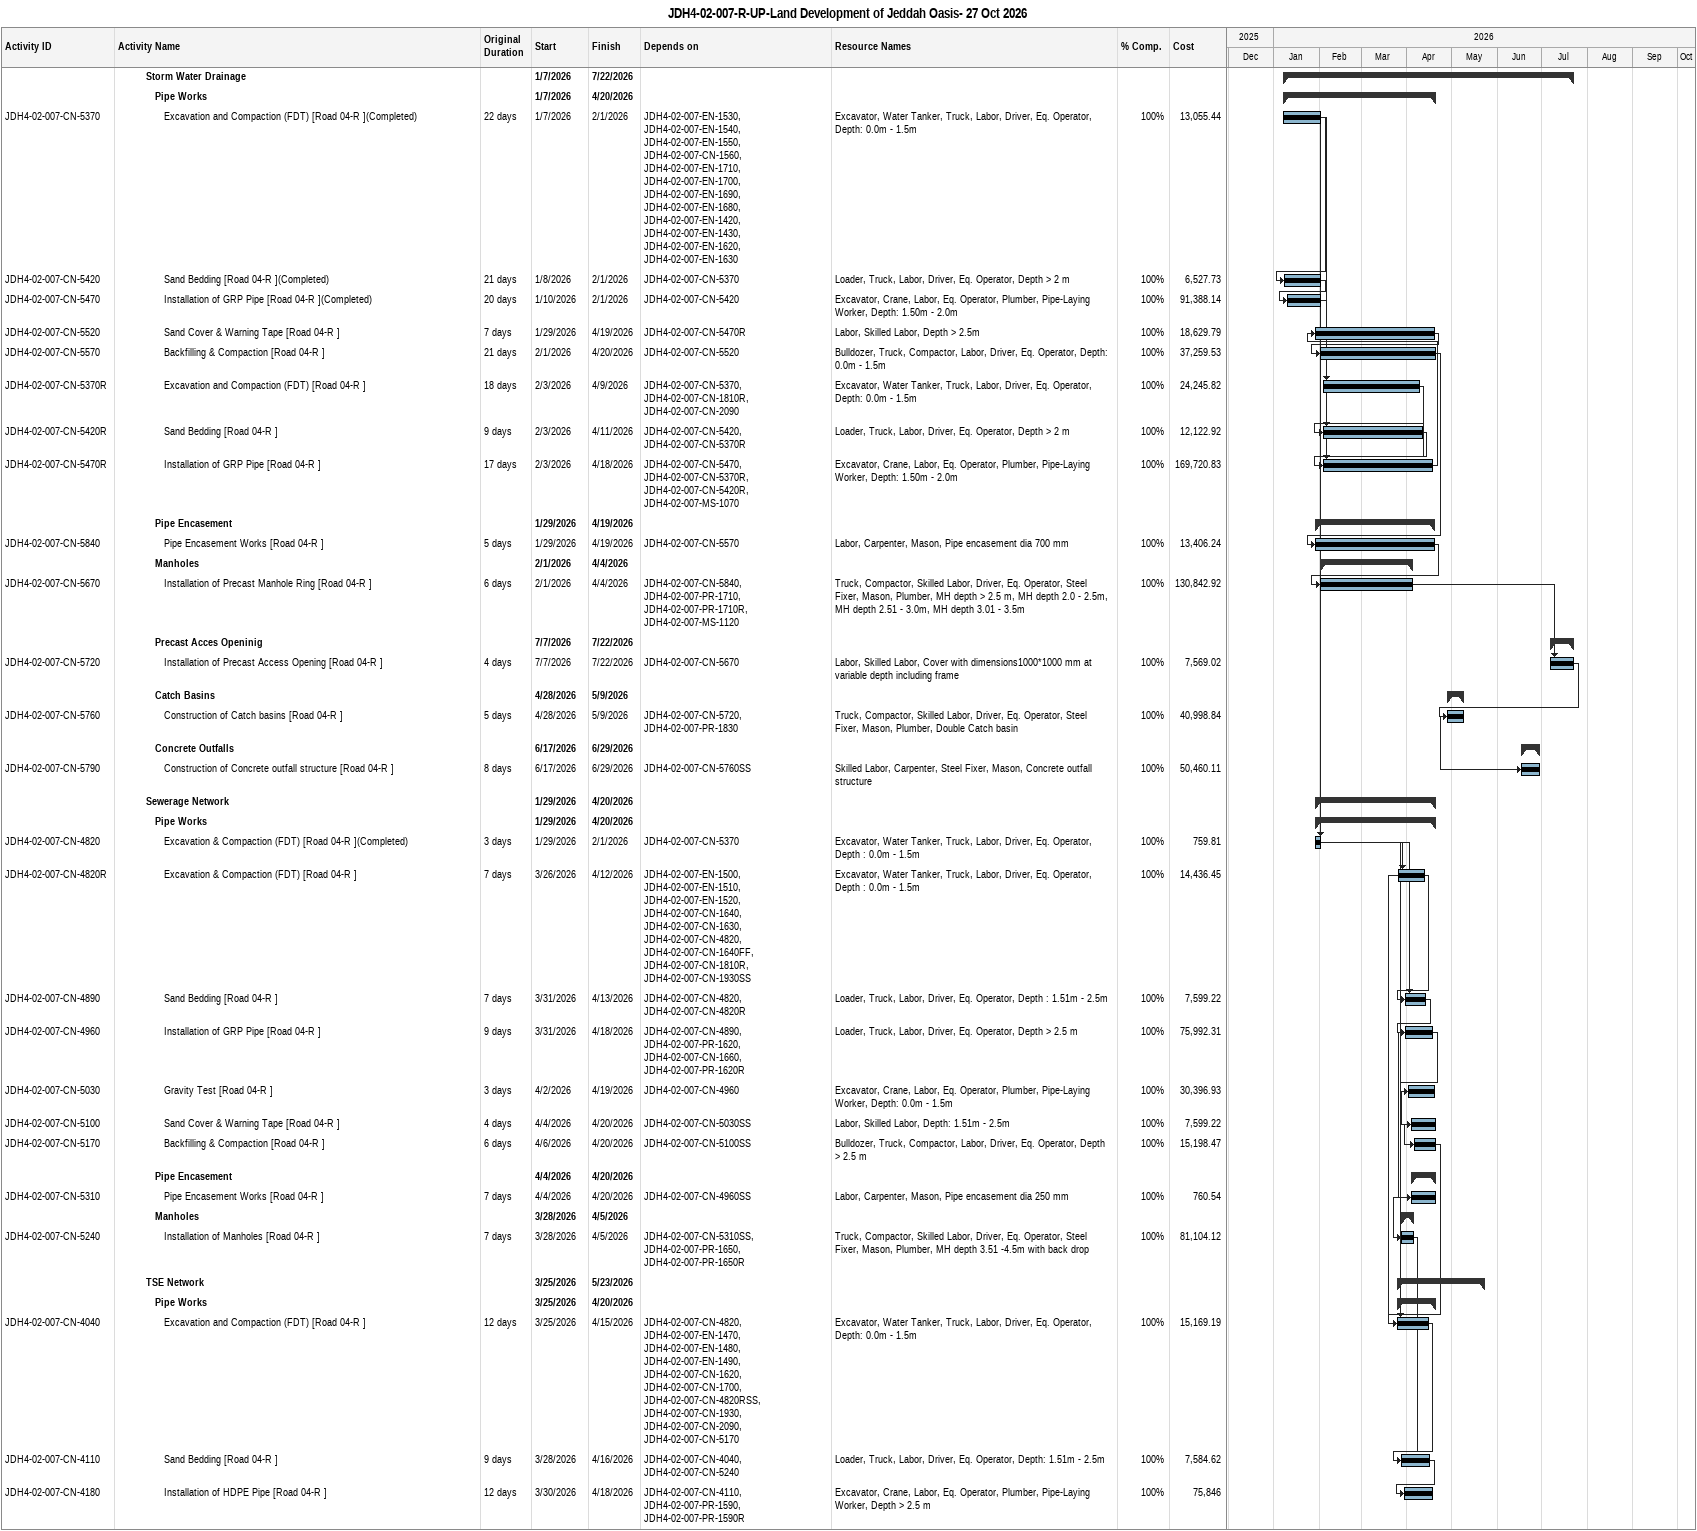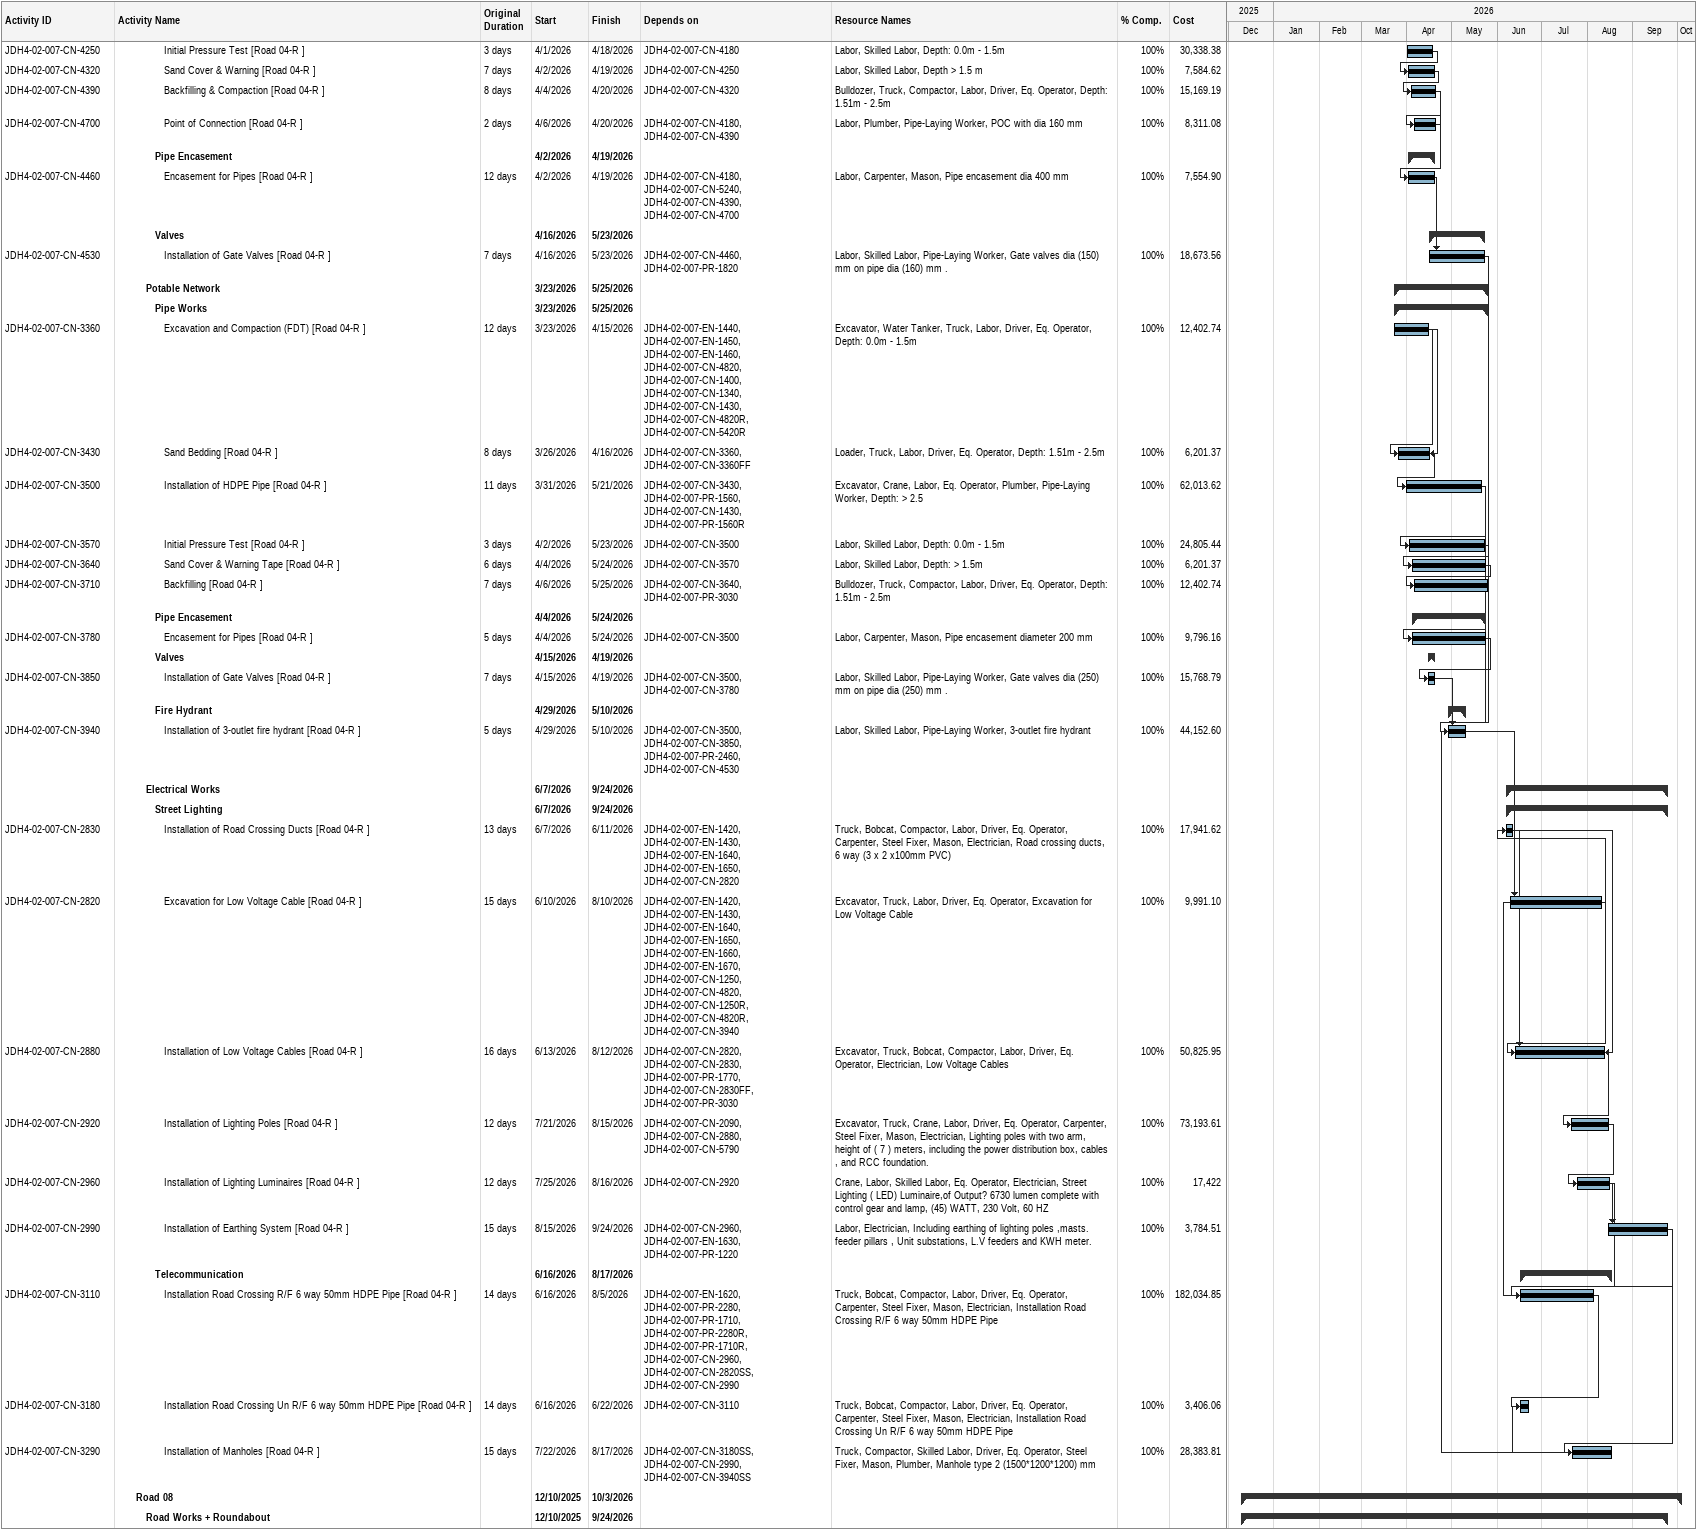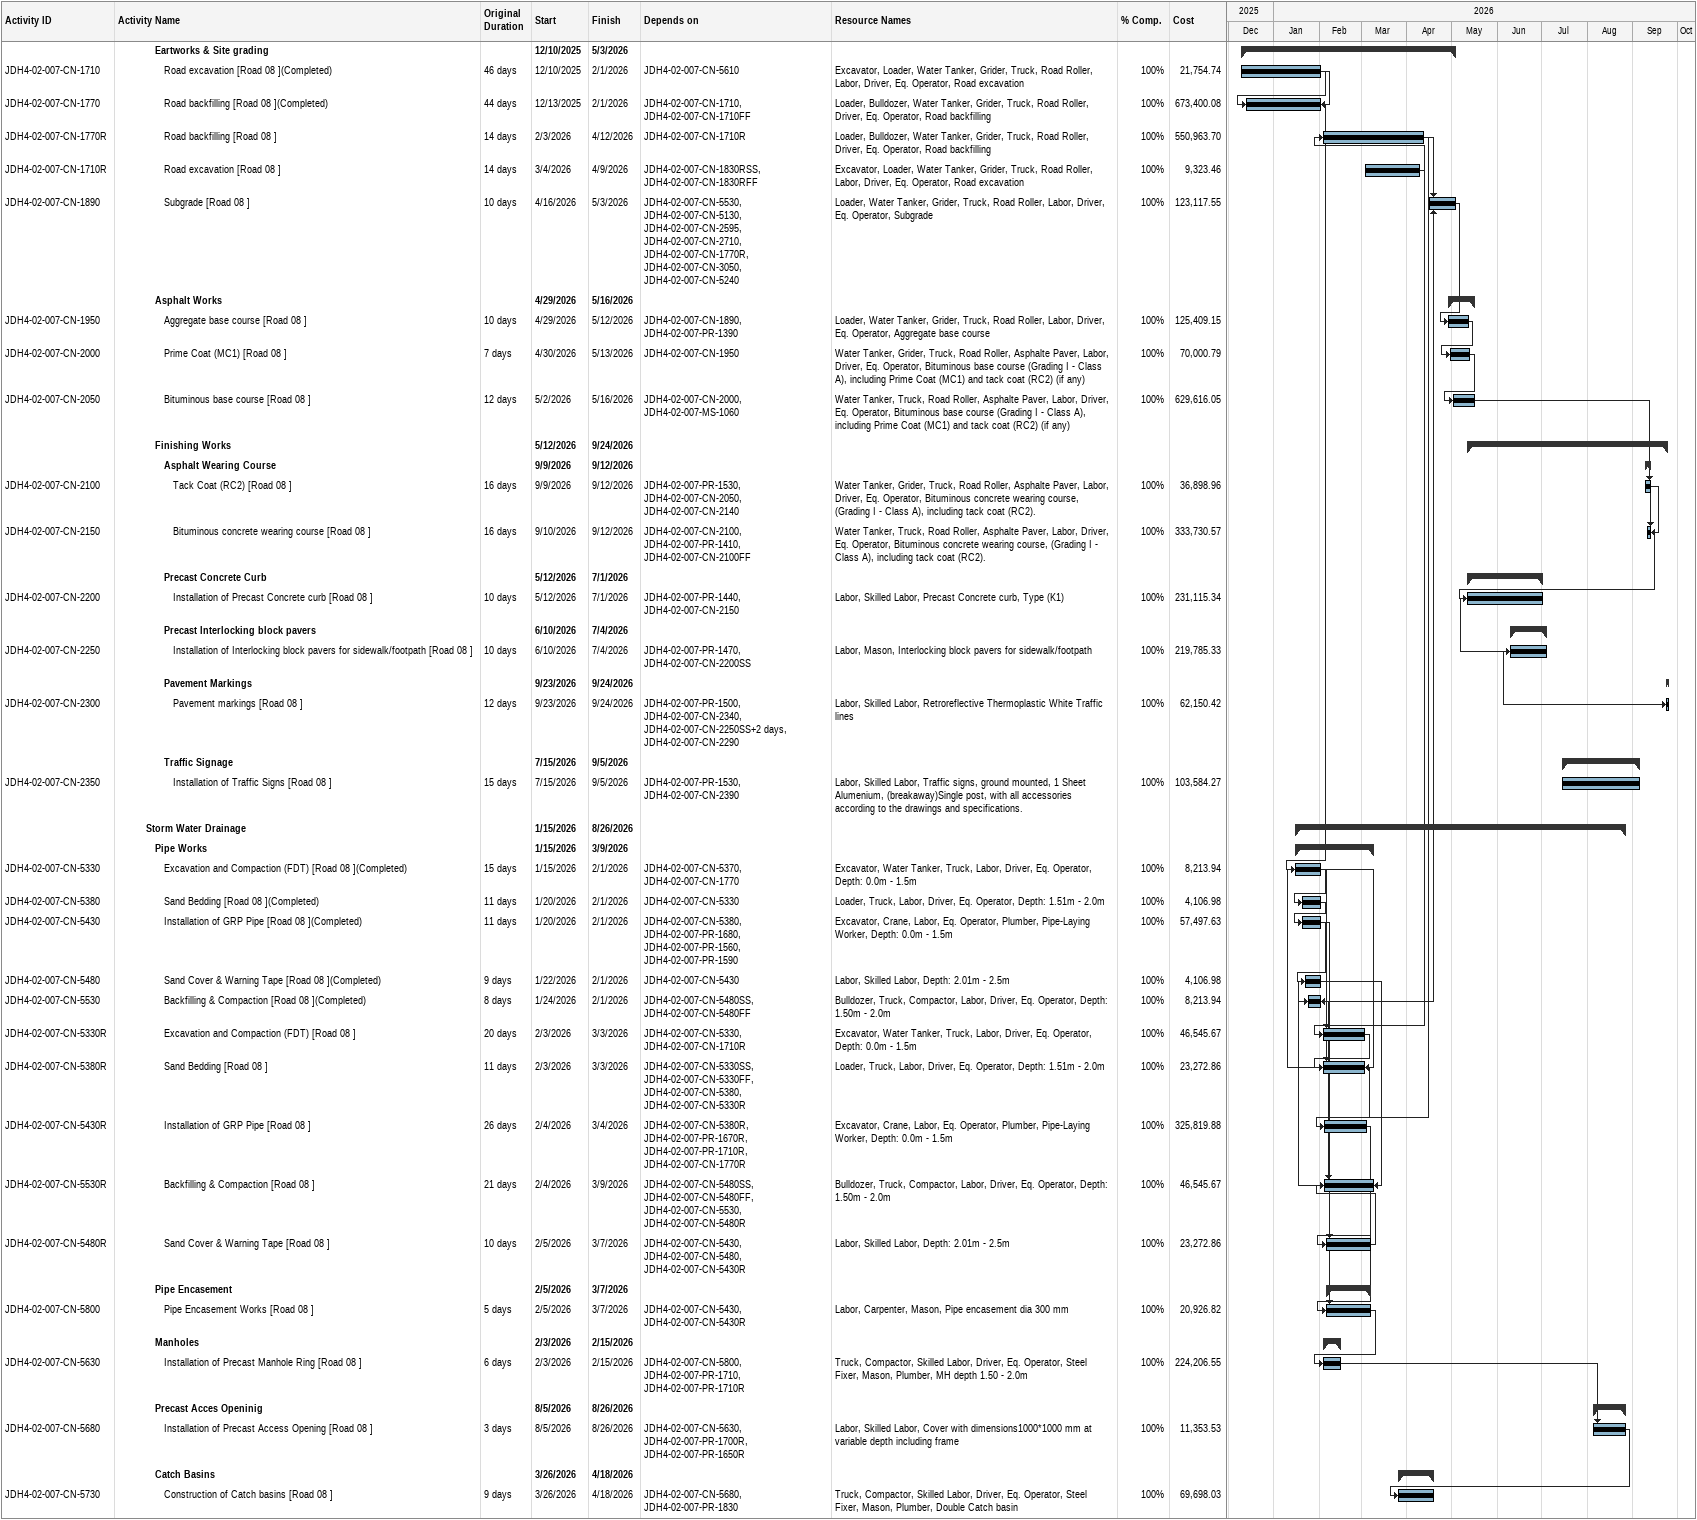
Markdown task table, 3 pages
JDH4-02-007-R-UP-Land Development of Jeddah Oasis- 27 Oct 2026

| ID | Level | Task | Original duration | Start | Finish | Predecessors | Resources | % complete | Cost |
|---|---|---|---|---|---|---|---|---|---|
|  | 4 | **Storm Water Drainage** |  | 2026-01-07 | 2026-07-22 |  |  |  |  |
|  | 5 | **Pipe Works** |  | 2026-01-07 | 2026-04-20 |  |  |  |  |
| JDH4-02-007-CN-5370 | 6 | Excavation and Compaction (FDT) [Road 04-R ](Completed) | 22d | 2026-01-07 | 2026-02-01 | JDH4-02-007-EN-1530, JDH4-02-007-EN-1540, JDH4-02-007-EN-1550, JDH4-02-007-CN-1560, JDH4-02-007-EN-1710, JDH4-02-007-EN-1700, JDH4-02-007-EN-1690, JDH4-02-007-EN-1680, JDH4-02-007-EN-1420, JDH4-02-007-EN-1430, JDH4-02-007-EN-1620, JDH4-02-007-EN-1630 | Excavator, Water Tanker, Truck, Labor, Driver, Eq. Operator, Depth: 0.0m - 1.5m | 100 | 13055.44 |
| JDH4-02-007-CN-5420 | 6 | Sand Bedding [Road 04-R ](Completed) | 21d | 2026-01-08 | 2026-02-01 | JDH4-02-007-CN-5370 | Loader, Truck, Labor, Driver, Eq. Operator, Depth > 2 m | 100 | 6527.73 |
| JDH4-02-007-CN-5470 | 6 | Installation of GRP Pipe [Road 04-R ](Completed) | 20d | 2026-01-10 | 2026-02-01 | JDH4-02-007-CN-5420 | Excavator, Crane, Labor, Eq. Operator, Plumber, Pipe-Laying Worker, Depth: 1.50m - 2.0m | 100 | 91388.14 |
| JDH4-02-007-CN-5520 | 6 | Sand Cover & Warning Tape [Road 04-R ] | 7d | 2026-01-29 | 2026-04-19 | JDH4-02-007-CN-5470R | Labor, Skilled Labor, Depth > 2.5m | 100 | 18629.79 |
| JDH4-02-007-CN-5570 | 6 | Backfilling & Compaction [Road 04-R ] | 21d | 2026-02-01 | 2026-04-20 | JDH4-02-007-CN-5520 | Bulldozer, Truck, Compactor, Labor, Driver, Eq. Operator, Depth: 0.0m - 1.5m | 100 | 37259.53 |
| JDH4-02-007-CN-5370R | 6 | Excavation and Compaction (FDT) [Road 04-R ] | 18d | 2026-02-03 | 2026-04-09 | JDH4-02-007-CN-5370, JDH4-02-007-CN-1810R, JDH4-02-007-CN-2090 | Excavator, Water Tanker, Truck, Labor, Driver, Eq. Operator, Depth: 0.0m - 1.5m | 100 | 24245.82 |
| JDH4-02-007-CN-5420R | 6 | Sand Bedding [Road 04-R ] | 9d | 2026-02-03 | 2026-04-11 | JDH4-02-007-CN-5420, JDH4-02-007-CN-5370R | Loader, Truck, Labor, Driver, Eq. Operator, Depth > 2 m | 100 | 12122.92 |
| JDH4-02-007-CN-5470R | 6 | Installation of GRP Pipe [Road 04-R ] | 17d | 2026-02-03 | 2026-04-18 | JDH4-02-007-CN-5470, JDH4-02-007-CN-5370R, JDH4-02-007-CN-5420R, JDH4-02-007-MS-1070 | Excavator, Crane, Labor, Eq. Operator, Plumber, Pipe-Laying Worker, Depth: 1.50m - 2.0m | 100 | 169720.83 |
|  | 5 | **Pipe Encasement** |  | 2026-01-29 | 2026-04-19 |  |  |  |  |
| JDH4-02-007-CN-5840 | 6 | Pipe Encasement Works [Road 04-R ] | 5d | 2026-01-29 | 2026-04-19 | JDH4-02-007-CN-5570 | Labor, Carpenter, Mason, Pipe encasement dia 700 mm | 100 | 13406.24 |
|  | 5 | **Manholes** |  | 2026-02-01 | 2026-04-04 |  |  |  |  |
| JDH4-02-007-CN-5670 | 6 | Installation of Precast Manhole Ring [Road 04-R ] | 6d | 2026-02-01 | 2026-04-04 | JDH4-02-007-CN-5840, JDH4-02-007-PR-1710, JDH4-02-007-PR-1710R, JDH4-02-007-MS-1120 | Truck, Compactor, Skilled Labor, Driver, Eq. Operator, Steel Fixer, Mason, Plumber, MH depth > 2.5 m, MH depth 2.0 - 2.5m, MH depth 2.51 - 3.0m, MH depth 3.01 - 3.5m | 100 | 130842.92 |
|  | 5 | **Precast Acces Openinig** |  | 2026-07-07 | 2026-07-22 |  |  |  |  |
| JDH4-02-007-CN-5720 | 6 | Installation of Precast Access Opening [Road 04-R ] | 4d | 2026-07-07 | 2026-07-22 | JDH4-02-007-CN-5670 | Labor, Skilled Labor, Cover with dimensions1000*1000 mm at variable depth including frame | 100 | 7569.02 |
|  | 5 | **Catch Basins** |  | 2026-04-28 | 2026-05-09 |  |  |  |  |
| JDH4-02-007-CN-5760 | 6 | Construction of Catch basins [Road 04-R ] | 5d | 2026-04-28 | 2026-05-09 | JDH4-02-007-CN-5720, JDH4-02-007-PR-1830 | Truck, Compactor, Skilled Labor, Driver, Eq. Operator, Steel Fixer, Mason, Plumber, Double Catch basin | 100 | 40998.84 |
|  | 5 | **Concrete Outfalls** |  | 2026-06-17 | 2026-06-29 |  |  |  |  |
| JDH4-02-007-CN-5790 | 6 | Construction of Concrete outfall structure [Road 04-R ] | 8d | 2026-06-17 | 2026-06-29 | JDH4-02-007-CN-5760SS | Skilled Labor, Carpenter, Steel Fixer, Mason, Concrete outfall structure | 100 | 50460.11 |
|  | 4 | **Sewerage Network** |  | 2026-01-29 | 2026-04-20 |  |  |  |  |
|  | 5 | **Pipe Works** |  | 2026-01-29 | 2026-04-20 |  |  |  |  |
| JDH4-02-007-CN-4820 | 6 | Excavation & Compaction (FDT) [Road 04-R ](Completed) | 3d | 2026-01-29 | 2026-02-01 | JDH4-02-007-CN-5370 | Excavator, Water Tanker, Truck, Labor, Driver, Eq. Operator, Depth : 0.0m - 1.5m | 100 | 759.81 |
| JDH4-02-007-CN-4820R | 6 | Excavation & Compaction (FDT) [Road 04-R ] | 7d | 2026-03-26 | 2026-04-12 | JDH4-02-007-EN-1500, JDH4-02-007-EN-1510, JDH4-02-007-EN-1520, JDH4-02-007-CN-1640, JDH4-02-007-CN-1630, JDH4-02-007-CN-4820, JDH4-02-007-CN-1640FF, JDH4-02-007-CN-1810R, JDH4-02-007-CN-1930SS | Excavator, Water Tanker, Truck, Labor, Driver, Eq. Operator, Depth : 0.0m - 1.5m | 100 | 14436.45 |
| JDH4-02-007-CN-4890 | 6 | Sand Bedding [Road 04-R ] | 7d | 2026-03-31 | 2026-04-13 | JDH4-02-007-CN-4820, JDH4-02-007-CN-4820R | Loader, Truck, Labor, Driver, Eq. Operator, Depth : 1.51m - 2.5m | 100 | 7599.22 |
| JDH4-02-007-CN-4960 | 6 | Installation of GRP Pipe [Road 04-R ] | 9d | 2026-03-31 | 2026-04-18 | JDH4-02-007-CN-4890, JDH4-02-007-PR-1620, JDH4-02-007-CN-1660, JDH4-02-007-PR-1620R | Loader, Truck, Labor, Driver, Eq. Operator, Depth > 2.5 m | 100 | 75992.31 |
| JDH4-02-007-CN-5030 | 6 | Gravity Test [Road 04-R ] | 3d | 2026-04-02 | 2026-04-19 | JDH4-02-007-CN-4960 | Excavator, Crane, Labor, Eq. Operator, Plumber, Pipe-Laying Worker, Depth: 0.0m - 1.5m | 100 | 30396.93 |
| JDH4-02-007-CN-5100 | 6 | Sand Cover & Warning Tape [Road 04-R ] | 4d | 2026-04-04 | 2026-04-20 | JDH4-02-007-CN-5030SS | Labor, Skilled Labor, Depth: 1.51m - 2.5m | 100 | 7599.22 |
| JDH4-02-007-CN-5170 | 6 | Backfilling & Compaction [Road 04-R ] | 6d | 2026-04-06 | 2026-04-20 | JDH4-02-007-CN-5100SS | Bulldozer, Truck, Compactor, Labor, Driver, Eq. Operator, Depth > 2.5 m | 100 | 15198.47 |
|  | 5 | **Pipe Encasement** |  | 2026-04-04 | 2026-04-20 |  |  |  |  |
| JDH4-02-007-CN-5310 | 6 | Pipe Encasement Works [Road 04-R ] | 7d | 2026-04-04 | 2026-04-20 | JDH4-02-007-CN-4960SS | Labor, Carpenter, Mason, Pipe encasement dia 250 mm | 100 | 760.54 |
|  | 5 | **Manholes** |  | 2026-03-28 | 2026-04-05 |  |  |  |  |
| JDH4-02-007-CN-5240 | 6 | Installation of Manholes [Road 04-R ] | 7d | 2026-03-28 | 2026-04-05 | JDH4-02-007-CN-5310SS, JDH4-02-007-PR-1650, JDH4-02-007-PR-1650R | Truck, Compactor, Skilled Labor, Driver, Eq. Operator, Steel Fixer, Mason, Plumber, MH depth 3.51 -4.5m with back drop | 100 | 81104.12 |
|  | 4 | **TSE Network** |  | 2026-03-25 | 2026-05-23 |  |  |  |  |
|  | 5 | **Pipe Works** |  | 2026-03-25 | 2026-04-20 |  |  |  |  |
| JDH4-02-007-CN-4040 | 6 | Excavation and Compaction (FDT) [Road 04-R ] | 12d | 2026-03-25 | 2026-04-15 | JDH4-02-007-CN-4820, JDH4-02-007-EN-1470, JDH4-02-007-EN-1480, JDH4-02-007-EN-1490, JDH4-02-007-CN-1620, JDH4-02-007-CN-1700, JDH4-02-007-CN-4820RSS, JDH4-02-007-CN-1930, JDH4-02-007-CN-2090, JDH4-02-007-CN-5170 | Excavator, Water Tanker, Truck, Labor, Driver, Eq. Operator, Depth: 0.0m - 1.5m | 100 | 15169.19 |
| JDH4-02-007-CN-4110 | 6 | Sand Bedding [Road 04-R ] | 9d | 2026-03-28 | 2026-04-16 | JDH4-02-007-CN-4040, JDH4-02-007-CN-5240 | Loader, Truck, Labor, Driver, Eq. Operator, Depth: 1.51m - 2.5m | 100 | 7584.62 |
| JDH4-02-007-CN-4180 | 6 | Installation of HDPE Pipe [Road 04-R ] | 12d | 2026-03-30 | 2026-04-18 | JDH4-02-007-CN-4110, JDH4-02-007-PR-1590, JDH4-02-007-PR-1590R | Excavator, Crane, Labor, Eq. Operator, Plumber, Pipe-Laying Worker, Depth > 2.5 m | 100 | 75846 |
| JDH4-02-007-CN-4250 | 6 | Initial Pressure Test [Road 04-R ] | 3d | 2026-04-01 | 2026-04-18 | JDH4-02-007-CN-4180 | Labor, Skilled Labor, Depth: 0.0m - 1.5m | 100 | 30338.38 |
| JDH4-02-007-CN-4320 | 6 | Sand Cover & Warning [Road 04-R ] | 7d | 2026-04-02 | 2026-04-19 | JDH4-02-007-CN-4250 | Labor, Skilled Labor, Depth > 1.5 m | 100 | 7584.62 |
| JDH4-02-007-CN-4390 | 6 | Backfilling & Compaction [Road 04-R ] | 8d | 2026-04-04 | 2026-04-20 | JDH4-02-007-CN-4320 | Bulldozer, Truck, Compactor, Labor, Driver, Eq. Operator, Depth: 1.51m - 2.5m | 100 | 15169.19 |
| JDH4-02-007-CN-4700 | 6 | Point of Connection [Road 04-R ] | 2d | 2026-04-06 | 2026-04-20 | JDH4-02-007-CN-4180, JDH4-02-007-CN-4390 | Labor, Plumber, Pipe-Laying Worker, POC with dia 160 mm | 100 | 8311.08 |
|  | 5 | **Pipe Encasement** |  | 2026-04-02 | 2026-04-19 |  |  |  |  |
| JDH4-02-007-CN-4460 | 6 | Encasement for Pipes [Road 04-R ] | 12d | 2026-04-02 | 2026-04-19 | JDH4-02-007-CN-4180, JDH4-02-007-CN-5240, JDH4-02-007-CN-4390, JDH4-02-007-CN-4700 | Labor, Carpenter, Mason, Pipe encasement dia 400 mm | 100 | 7554.90 |
|  | 5 | **Valves** |  | 2026-04-16 | 2026-05-23 |  |  |  |  |
| JDH4-02-007-CN-4530 | 6 | Installation of Gate Valves [Road 04-R ] | 7d | 2026-04-16 | 2026-05-23 | JDH4-02-007-CN-4460, JDH4-02-007-PR-1820 | Labor, Skilled Labor, Pipe-Laying Worker, Gate valves dia (150) mm on pipe dia (160) mm . | 100 | 18673.56 |
|  | 4 | **Potable Network** |  | 2026-03-23 | 2026-05-25 |  |  |  |  |
|  | 5 | **Pipe Works** |  | 2026-03-23 | 2026-05-25 |  |  |  |  |
| JDH4-02-007-CN-3360 | 6 | Excavation and Compaction (FDT) [Road 04-R ] | 12d | 2026-03-23 | 2026-04-15 | JDH4-02-007-EN-1440, JDH4-02-007-EN-1450, JDH4-02-007-EN-1460, JDH4-02-007-CN-4820, JDH4-02-007-CN-1400, JDH4-02-007-CN-1340, JDH4-02-007-CN-1430, JDH4-02-007-CN-4820R, JDH4-02-007-CN-5420R | Excavator, Water Tanker, Truck, Labor, Driver, Eq. Operator, Depth: 0.0m - 1.5m | 100 | 12402.74 |
| JDH4-02-007-CN-3430 | 6 | Sand Bedding [Road 04-R ] | 8d | 2026-03-26 | 2026-04-16 | JDH4-02-007-CN-3360, JDH4-02-007-CN-3360FF | Loader, Truck, Labor, Driver, Eq. Operator, Depth: 1.51m - 2.5m | 100 | 6201.37 |
| JDH4-02-007-CN-3500 | 6 | Installation of HDPE Pipe [Road 04-R ] | 11d | 2026-03-31 | 2026-05-21 | JDH4-02-007-CN-3430, JDH4-02-007-PR-1560, JDH4-02-007-CN-1430, JDH4-02-007-PR-1560R | Excavator, Crane, Labor, Eq. Operator, Plumber, Pipe-Laying Worker, Depth: > 2.5 | 100 | 62013.62 |
| JDH4-02-007-CN-3570 | 6 | Initial Pressure Test [Road 04-R ] | 3d | 2026-04-02 | 2026-05-23 | JDH4-02-007-CN-3500 | Labor, Skilled Labor, Depth: 0.0m - 1.5m | 100 | 24805.44 |
| JDH4-02-007-CN-3640 | 6 | Sand Cover & Warning Tape [Road 04-R ] | 6d | 2026-04-04 | 2026-05-24 | JDH4-02-007-CN-3570 | Labor, Skilled Labor, Depth: > 1.5m | 100 | 6201.37 |
| JDH4-02-007-CN-3710 | 6 | Backfilling [Road 04-R ] | 7d | 2026-04-06 | 2026-05-25 | JDH4-02-007-CN-3640, JDH4-02-007-PR-3030 | Bulldozer, Truck, Compactor, Labor, Driver, Eq. Operator, Depth: 1.51m - 2.5m | 100 | 12402.74 |
|  | 5 | **Pipe Encasement** |  | 2026-04-04 | 2026-05-24 |  |  |  |  |
| JDH4-02-007-CN-3780 | 6 | Encasement for Pipes [Road 04-R ] | 5d | 2026-04-04 | 2026-05-24 | JDH4-02-007-CN-3500 | Labor, Carpenter, Mason, Pipe encasement diameter 200 mm | 100 | 9796.16 |
|  | 5 | **Valves** |  | 2026-04-15 | 2026-04-19 |  |  |  |  |
| JDH4-02-007-CN-3850 | 6 | Installation of Gate Valves [Road 04-R ] | 7d | 2026-04-15 | 2026-04-19 | JDH4-02-007-CN-3500, JDH4-02-007-CN-3780 | Labor, Skilled Labor, Pipe-Laying Worker, Gate valves dia (250) mm on pipe dia (250) mm . | 100 | 15768.79 |
|  | 5 | **Fire Hydrant** |  | 2026-04-29 | 2026-05-10 |  |  |  |  |
| JDH4-02-007-CN-3940 | 6 | Installation of 3-outlet fire hydrant [Road 04-R ] | 5d | 2026-04-29 | 2026-05-10 | JDH4-02-007-CN-3500, JDH4-02-007-CN-3850, JDH4-02-007-PR-2460, JDH4-02-007-CN-4530 | Labor, Skilled Labor, Pipe-Laying Worker, 3-outlet fire hydrant | 100 | 44152.60 |
|  | 4 | **Electrical Works** |  | 2026-06-07 | 2026-09-24 |  |  |  |  |
|  | 5 | **Street Lighting** |  | 2026-06-07 | 2026-09-24 |  |  |  |  |
| JDH4-02-007-CN-2830 | 6 | Installation of Road Crossing Ducts [Road 04-R ] | 13d | 2026-06-07 | 2026-06-11 | JDH4-02-007-EN-1420, JDH4-02-007-EN-1430, JDH4-02-007-EN-1640, JDH4-02-007-EN-1650, JDH4-02-007-CN-2820 | Truck, Bobcat, Compactor, Labor, Driver, Eq. Operator, Carpenter, Steel Fixer, Mason, Electrician, Road crossing ducts, 6 way (3 x 2 x100mm PVC) | 100 | 17941.62 |
| JDH4-02-007-CN-2820 | 6 | Excavation for Low Voltage Cable [Road 04-R ] | 15d | 2026-06-10 | 2026-08-10 | JDH4-02-007-EN-1420, JDH4-02-007-EN-1430, JDH4-02-007-EN-1640, JDH4-02-007-EN-1650, JDH4-02-007-EN-1660, JDH4-02-007-EN-1670, JDH4-02-007-CN-1250, JDH4-02-007-CN-4820, JDH4-02-007-CN-1250R, JDH4-02-007-CN-4820R, JDH4-02-007-CN-3940 | Excavator, Truck, Labor, Driver, Eq. Operator, Excavation for Low Voltage Cable | 100 | 9991.10 |
| JDH4-02-007-CN-2880 | 6 | Installation of Low Voltage Cables [Road 04-R ] | 16d | 2026-06-13 | 2026-08-12 | JDH4-02-007-CN-2820, JDH4-02-007-CN-2830, JDH4-02-007-PR-1770, JDH4-02-007-CN-2830FF, JDH4-02-007-PR-3030 | Excavator, Truck, Bobcat, Compactor, Labor, Driver, Eq. Operator, Electrician, Low Voltage Cables | 100 | 50825.95 |
| JDH4-02-007-CN-2920 | 6 | Installation of Lighting Poles [Road 04-R ] | 12d | 2026-07-21 | 2026-08-15 | JDH4-02-007-CN-2090, JDH4-02-007-CN-2880, JDH4-02-007-CN-5790 | Excavator, Truck, Crane, Labor, Driver, Eq. Operator, Carpenter, Steel Fixer, Mason, Electrician, Lighting poles with two arm, height of ( 7 ) meters, including the power distribution box, cables , and RCC foundation. | 100 | 73193.61 |
| JDH4-02-007-CN-2960 | 6 | Installation of Lighting Luminaires [Road 04-R ] | 12d | 2026-07-25 | 2026-08-16 | JDH4-02-007-CN-2920 | Crane, Labor, Skilled Labor, Eq. Operator, Electrician, Street Lighting ( LED) Luminaire,of Output? 6730 lumen complete with control gear and lamp, (45) WATT, 230 Volt, 60 HZ | 100 | 17422 |
| JDH4-02-007-CN-2990 | 6 | Installation of Earthing System [Road 04-R ] | 15d | 2026-08-15 | 2026-09-24 | JDH4-02-007-CN-2960, JDH4-02-007-EN-1630, JDH4-02-007-PR-1220 | Labor, Electrician, Including earthing of lighting poles ,masts. feeder pillars , Unit substations, L.V feeders and KWH meter. | 100 | 3784.51 |
|  | 5 | **Telecommunication** |  | 2026-06-16 | 2026-08-17 |  |  |  |  |
| JDH4-02-007-CN-3110 | 6 | Installation Road Crossing R/F 6 way 50mm HDPE Pipe [Road 04-R ] | 14d | 2026-06-16 | 2026-08-05 | JDH4-02-007-EN-1620, JDH4-02-007-PR-2280, JDH4-02-007-PR-1710, JDH4-02-007-PR-2280R, JDH4-02-007-PR-1710R, JDH4-02-007-CN-2960, JDH4-02-007-CN-2820SS, JDH4-02-007-CN-2990 | Truck, Bobcat, Compactor, Labor, Driver, Eq. Operator, Carpenter, Steel Fixer, Mason, Electrician, Installation Road Crossing R/F 6 way 50mm HDPE Pipe | 100 | 182034.85 |
| JDH4-02-007-CN-3180 | 6 | Installation Road Crossing Un R/F 6 way 50mm HDPE Pipe [Road 04-R ] | 14d | 2026-06-16 | 2026-06-22 | JDH4-02-007-CN-3110 | Truck, Bobcat, Compactor, Labor, Driver, Eq. Operator, Carpenter, Steel Fixer, Mason, Electrician, Installation Road Crossing Un R/F 6 way 50mm HDPE Pipe | 100 | 3406.06 |
| JDH4-02-007-CN-3290 | 6 | Installation of Manholes [Road 04-R ] | 15d | 2026-07-22 | 2026-08-17 | JDH4-02-007-CN-3180SS, JDH4-02-007-CN-2990, JDH4-02-007-CN-3940SS | Truck, Compactor, Skilled Labor, Driver, Eq. Operator, Steel Fixer, Mason, Plumber, Manhole type 2 (1500*1200*1200) mm | 100 | 28383.81 |
|  | 3 | **Road 08** |  | 2025-12-10 | 2026-10-03 |  |  |  |  |
|  | 4 | **Road Works + Roundabout** |  | 2025-12-10 | 2026-09-24 |  |  |  |  |
|  | 5 | **Eartworks & Site grading** |  | 2025-12-10 | 2026-05-03 |  |  |  |  |
| JDH4-02-007-CN-1710 | 6 | Road excavation [Road 08 ](Completed) | 46d | 2025-12-10 | 2026-02-01 | JDH4-02-007-CN-5610 | Excavator, Loader, Water Tanker, Grider, Truck, Road Roller, Labor, Driver, Eq. Operator, Road excavation | 100 | 21754.74 |
| JDH4-02-007-CN-1770 | 6 | Road backfilling [Road 08 ](Completed) | 44d | 2025-12-13 | 2026-02-01 | JDH4-02-007-CN-1710, JDH4-02-007-CN-1710FF | Loader, Bulldozer, Water Tanker, Grider, Truck, Road Roller, Driver, Eq. Operator, Road backfilling | 100 | 673400.08 |
| JDH4-02-007-CN-1770R | 6 | Road backfilling [Road 08 ] | 14d | 2026-02-03 | 2026-04-12 | JDH4-02-007-CN-1710R | Loader, Bulldozer, Water Tanker, Grider, Truck, Road Roller, Driver, Eq. Operator, Road backfilling | 100 | 550963.70 |
| JDH4-02-007-CN-1710R | 6 | Road excavation [Road 08 ] | 14d | 2026-03-04 | 2026-04-09 | JDH4-02-007-CN-1830RSS, JDH4-02-007-CN-1830RFF | Excavator, Loader, Water Tanker, Grider, Truck, Road Roller, Labor, Driver, Eq. Operator, Road excavation | 100 | 9323.46 |
| JDH4-02-007-CN-1890 | 6 | Subgrade [Road 08 ] | 10d | 2026-04-16 | 2026-05-03 | JDH4-02-007-CN-5530, JDH4-02-007-CN-5130, JDH4-02-007-CN-2595, JDH4-02-007-CN-2710, JDH4-02-007-CN-1770R, JDH4-02-007-CN-3050, JDH4-02-007-CN-5240 | Loader, Water Tanker, Grider, Truck, Road Roller, Labor, Driver, Eq. Operator, Subgrade | 100 | 123117.55 |
|  | 5 | **Asphalt Works** |  | 2026-04-29 | 2026-05-16 |  |  |  |  |
| JDH4-02-007-CN-1950 | 6 | Aggregate base course [Road 08 ] | 10d | 2026-04-29 | 2026-05-12 | JDH4-02-007-CN-1890, JDH4-02-007-PR-1390 | Loader, Water Tanker, Grider, Truck, Road Roller, Labor, Driver, Eq. Operator, Aggregate base course | 100 | 125409.15 |
| JDH4-02-007-CN-2000 | 6 | Prime Coat (MC1) [Road 08 ] | 7d | 2026-04-30 | 2026-05-13 | JDH4-02-007-CN-1950 | Water Tanker, Grider, Truck, Road Roller, Asphalte Paver, Labor, Driver, Eq. Operator, Bituminous base course (Grading I - Class A), including Prime Coat (MC1) and tack coat (RC2) (if any) | 100 | 70000.79 |
| JDH4-02-007-CN-2050 | 6 | Bituminous base course [Road 08 ] | 12d | 2026-05-02 | 2026-05-16 | JDH4-02-007-CN-2000, JDH4-02-007-MS-1060 | Water Tanker, Truck, Road Roller, Asphalte Paver, Labor, Driver, Eq. Operator, Bituminous base course (Grading I - Class A), including Prime Coat (MC1) and tack coat (RC2) (if any) | 100 | 629616.05 |
|  | 5 | **Finishing Works** |  | 2026-05-12 | 2026-09-24 |  |  |  |  |
|  | 6 | **Asphalt Wearing Course** |  | 2026-09-09 | 2026-09-12 |  |  |  |  |
| JDH4-02-007-CN-2100 | 7 | Tack Coat (RC2) [Road 08 ] | 16d | 2026-09-09 | 2026-09-12 | JDH4-02-007-PR-1530, JDH4-02-007-CN-2050, JDH4-02-007-CN-2140 | Water Tanker, Grider, Truck, Road Roller, Asphalte Paver, Labor, Driver, Eq. Operator, Bituminous concrete wearing course, (Grading I - Class A), including tack coat (RC2). | 100 | 36898.96 |
| JDH4-02-007-CN-2150 | 7 | Bituminous concrete wearing course [Road 08 ] | 16d | 2026-09-10 | 2026-09-12 | JDH4-02-007-CN-2100, JDH4-02-007-PR-1410, JDH4-02-007-CN-2100FF | Water Tanker, Truck, Road Roller, Asphalte Paver, Labor, Driver, Eq. Operator, Bituminous concrete wearing course, (Grading I - Class A), including tack coat (RC2). | 100 | 333730.57 |
|  | 6 | **Precast Concrete Curb** |  | 2026-05-12 | 2026-07-01 |  |  |  |  |
| JDH4-02-007-CN-2200 | 7 | Installation of Precast Concrete curb [Road 08 ] | 10d | 2026-05-12 | 2026-07-01 | JDH4-02-007-PR-1440, JDH4-02-007-CN-2150 | Labor, Skilled Labor, Precast Concrete curb, Type (K1) | 100 | 231115.34 |
|  | 6 | **Precast Interlocking block pavers** |  | 2026-06-10 | 2026-07-04 |  |  |  |  |
| JDH4-02-007-CN-2250 | 7 | Installation of Interlocking block pavers for sidewalk/footpath [Road 08 ] | 10d | 2026-06-10 | 2026-07-04 | JDH4-02-007-PR-1470, JDH4-02-007-CN-2200SS | Labor, Mason, Interlocking block pavers for sidewalk/footpath | 100 | 219785.33 |
|  | 6 | **Pavement Markings** |  | 2026-09-23 | 2026-09-24 |  |  |  |  |
| JDH4-02-007-CN-2300 | 7 | Pavement markings [Road 08 ] | 12d | 2026-09-23 | 2026-09-24 | JDH4-02-007-PR-1500, JDH4-02-007-CN-2340, JDH4-02-007-CN-2250SS+2d, JDH4-02-007-CN-2290 | Labor, Skilled Labor, Retroreflective Thermoplastic White Traffic lines | 100 | 62150.42 |
|  | 6 | **Traffic Signage** |  | 2026-07-15 | 2026-09-05 |  |  |  |  |
| JDH4-02-007-CN-2350 | 7 | Installation of Traffic Signs [Road 08 ] | 15d | 2026-07-15 | 2026-09-05 | JDH4-02-007-PR-1530, JDH4-02-007-CN-2390 | Labor, Skilled Labor, Traffic signs, ground mounted, 1 Sheet Alumenium, (breakaway)Single post, with all accessories according to the drawings and specifications. | 100 | 103584.27 |
|  | 4 | **Storm Water Drainage** |  | 2026-01-15 | 2026-08-26 |  |  |  |  |
|  | 5 | **Pipe Works** |  | 2026-01-15 | 2026-03-09 |  |  |  |  |
| JDH4-02-007-CN-5330 | 6 | Excavation and Compaction (FDT) [Road 08 ](Completed) | 15d | 2026-01-15 | 2026-02-01 | JDH4-02-007-CN-5370, JDH4-02-007-CN-1770 | Excavator, Water Tanker, Truck, Labor, Driver, Eq. Operator, Depth: 0.0m - 1.5m | 100 | 8213.94 |
| JDH4-02-007-CN-5380 | 6 | Sand Bedding [Road 08 ](Completed) | 11d | 2026-01-20 | 2026-02-01 | JDH4-02-007-CN-5330 | Loader, Truck, Labor, Driver, Eq. Operator, Depth: 1.51m - 2.0m | 100 | 4106.98 |
| JDH4-02-007-CN-5430 | 6 | Installation of GRP Pipe [Road 08 ](Completed) | 11d | 2026-01-20 | 2026-02-01 | JDH4-02-007-CN-5380, JDH4-02-007-PR-1680, JDH4-02-007-PR-1560, JDH4-02-007-PR-1590 | Excavator, Crane, Labor, Eq. Operator, Plumber, Pipe-Laying Worker, Depth: 0.0m - 1.5m | 100 | 57497.63 |
| JDH4-02-007-CN-5480 | 6 | Sand Cover & Warning Tape [Road 08 ](Completed) | 9d | 2026-01-22 | 2026-02-01 | JDH4-02-007-CN-5430 | Labor, Skilled Labor, Depth: 2.01m - 2.5m | 100 | 4106.98 |
| JDH4-02-007-CN-5530 | 6 | Backfilling & Compaction [Road 08 ](Completed) | 8d | 2026-01-24 | 2026-02-01 | JDH4-02-007-CN-5480SS, JDH4-02-007-CN-5480FF | Bulldozer, Truck, Compactor, Labor, Driver, Eq. Operator, Depth: 1.50m - 2.0m | 100 | 8213.94 |
| JDH4-02-007-CN-5330R | 6 | Excavation and Compaction (FDT) [Road 08 ] | 20d | 2026-02-03 | 2026-03-03 | JDH4-02-007-CN-5330, JDH4-02-007-CN-1710R | Excavator, Water Tanker, Truck, Labor, Driver, Eq. Operator, Depth: 0.0m - 1.5m | 100 | 46545.67 |
| JDH4-02-007-CN-5380R | 6 | Sand Bedding [Road 08 ] | 11d | 2026-02-03 | 2026-03-03 | JDH4-02-007-CN-5330SS, JDH4-02-007-CN-5330FF, JDH4-02-007-CN-5380, JDH4-02-007-CN-5330R | Loader, Truck, Labor, Driver, Eq. Operator, Depth: 1.51m - 2.0m | 100 | 23272.86 |
| JDH4-02-007-CN-5430R | 6 | Installation of GRP Pipe [Road 08 ] | 26d | 2026-02-04 | 2026-03-04 | JDH4-02-007-CN-5380R, JDH4-02-007-PR-1670R, JDH4-02-007-PR-1710R, JDH4-02-007-CN-1770R | Excavator, Crane, Labor, Eq. Operator, Plumber, Pipe-Laying Worker, Depth: 0.0m - 1.5m | 100 | 325819.88 |
| JDH4-02-007-CN-5530R | 6 | Backfilling & Compaction [Road 08 ] | 21d | 2026-02-04 | 2026-03-09 | JDH4-02-007-CN-5480SS, JDH4-02-007-CN-5480FF, JDH4-02-007-CN-5530, JDH4-02-007-CN-5480R | Bulldozer, Truck, Compactor, Labor, Driver, Eq. Operator, Depth: 1.50m - 2.0m | 100 | 46545.67 |
| JDH4-02-007-CN-5480R | 6 | Sand Cover & Warning Tape [Road 08 ] | 10d | 2026-02-05 | 2026-03-07 | JDH4-02-007-CN-5430, JDH4-02-007-CN-5480, JDH4-02-007-CN-5430R | Labor, Skilled Labor, Depth: 2.01m - 2.5m | 100 | 23272.86 |
|  | 5 | **Pipe Encasement** |  | 2026-02-05 | 2026-03-07 |  |  |  |  |
| JDH4-02-007-CN-5800 | 6 | Pipe Encasement Works [Road 08 ] | 5d | 2026-02-05 | 2026-03-07 | JDH4-02-007-CN-5430, JDH4-02-007-CN-5430R | Labor, Carpenter, Mason, Pipe encasement dia 300 mm | 100 | 20926.82 |
|  | 5 | **Manholes** |  | 2026-02-03 | 2026-02-15 |  |  |  |  |
| JDH4-02-007-CN-5630 | 6 | Installation of Precast Manhole Ring [Road 08 ] | 6d | 2026-02-03 | 2026-02-15 | JDH4-02-007-CN-5800, JDH4-02-007-PR-1710, JDH4-02-007-PR-1710R | Truck, Compactor, Skilled Labor, Driver, Eq. Operator, Steel Fixer, Mason, Plumber, MH depth 1.50 - 2.0m | 100 | 224206.55 |
|  | 5 | **Precast Acces Openinig** |  | 2026-08-05 | 2026-08-26 |  |  |  |  |
| JDH4-02-007-CN-5680 | 6 | Installation of Precast Access Opening [Road 08 ] | 3d | 2026-08-05 | 2026-08-26 | JDH4-02-007-CN-5630, JDH4-02-007-PR-1700R, JDH4-02-007-PR-1650R | Labor, Skilled Labor, Cover with dimensions1000*1000 mm at variable depth including frame | 100 | 11353.53 |
|  | 5 | **Catch Basins** |  | 2026-03-26 | 2026-04-18 |  |  |  |  |
| JDH4-02-007-CN-5730 | 6 | Construction of Catch basins [Road 08 ] | 9d | 2026-03-26 | 2026-04-18 | JDH4-02-007-CN-5680, JDH4-02-007-PR-1830 | Truck, Compactor, Skilled Labor, Driver, Eq. Operator, Steel Fixer, Mason, Plumber, Double Catch basin | 100 | 69698.03 |
